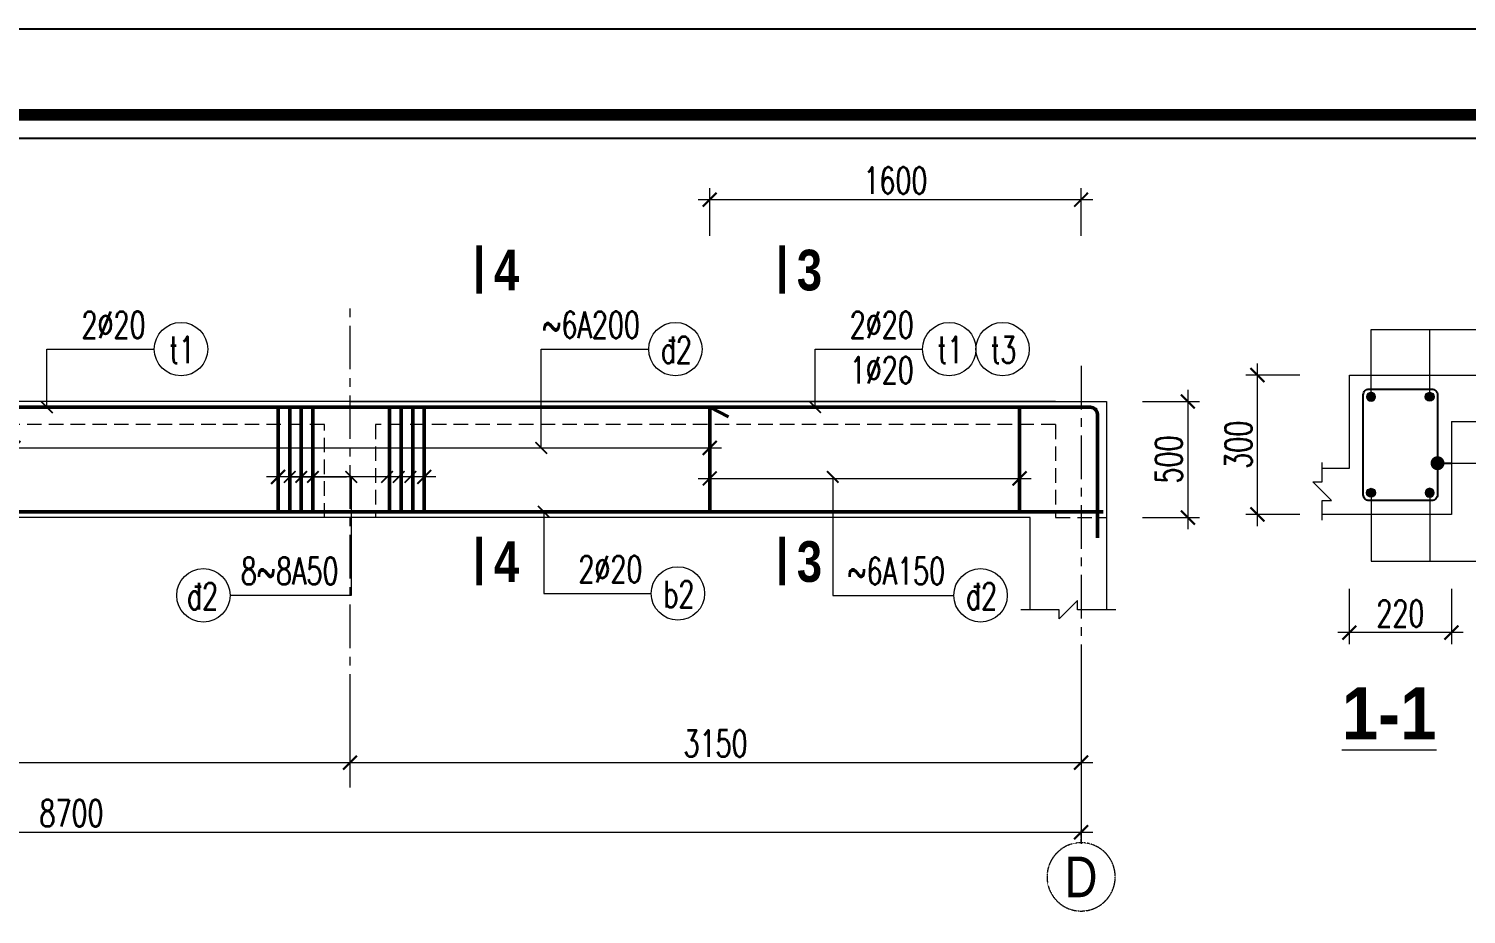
# Model space of a CAD drawing. Header units: millimetres. Extents: x 61738 to 439738, y 60858 to 151243.
# Drawn here: x 283421 to 295808, y 106175 to 113800 of the extents above; entities that cross this region are included whole.
import ezdxf
from ezdxf.enums import TextEntityAlignment as Align

# ---------------------------------------------------------------- set-up
doc = ezdxf.new("R2010")
doc.units = ezdxf.units.MM
doc.linetypes.add('CENTER', pattern=[2, 1.25, -0.25, 0.25, -0.25])
doc.linetypes.add('HIDDEN', pattern=[0.375, 0.25, -0.125])
for name, color, linetype, lineweight in [('1-THEP1', 1, 'Continuous', 50), ('10-TEXT', 4, 'Continuous', 15), ('2-THEP2', 6, 'Continuous', 50), ('3-THAY', 7, 'Continuous', 18), ('5-DUT', 2, 'HIDDEN', 15), ('6-TRUC', 8, 'CENTER', 9), ('7-HATCH', 8, 'Continuous', 13), ('8-DIM', 8, 'Continuous', 15), ('9-SO HIEU', 8, 'Continuous', 15), ('TEXT', 7, 'Continuous', 25)]:
    doc.layers.add(name, color=color, linetype=linetype, lineweight=lineweight)
for name, color, linetype in [('Khungbo', 32, 'Continuous'), ('KICHTHUOC', 8, 'Continuous'), ('TEXT-Ghi chu', 7, 'Continuous'), ('thep', 6, 'Continuous')]:
    doc.layers.add(name, color=color, linetype=linetype)
doc.styles.add('A3 - Text 3.5', font='VnArialH.TTF', dxfattribs={"width": 0.8, "height": 350})
doc.styles.add('A3 - Text 4.5', font='VnArialH-Bold.TTF', dxfattribs={"width": 0.9, "height": 450})
doc.styles.add('A3-Text 2.3', font='vnsimli.shx', dxfattribs={"width": 0.7, "height": 230, "bigfont": 'vn.shx'})
doc.styles.add('A3-Text 3.5', font='VnArialH-Bold.TTF', dxfattribs={"width": 0.8, "height": 350})
doc.styles.add('S1', font='vnsimli.shx', dxfattribs={"width": 0.75})
doc.dimstyles.new('A3-1-100', dxfattribs={"dimtxt": 200, "dimasz": 120, "dimexe": 100, "dimexo": 0, "dimgap": 50, "dimtad": 1, "dimdec": 0, "dimdsep": 49, "dimtxsty": 'A3-Text 2.3', "dimblk": 'ARCHTICK', "dimcen": 10, "dimdle": 100, "dimclrd": 8, "dimclre": 8, "dimclrt": 2, "dimadec": 0, "dimazin": 2, "dimtfac": 1, "dimtdec": 0, "dimtix": 1, "dimtmove": 1, "dimatfit": 3, "dimldrblk": 'DOT', "dimfxl": 1, "dimtolj": 1, "dimtzin": 0, "dimlwd": -1, "dimlwe": -1, "dimarcsym": 0})
doc.dimstyles.new('A3-1-100x2', dxfattribs={"dimtxt": 200, "dimasz": 120, "dimexe": 100, "dimexo": 0, "dimgap": 50, "dimtad": 1, "dimdec": 0, "dimlfac": 0.5, "dimdsep": 49, "dimtxsty": 'A3-Text 2.3', "dimblk": 'ARCHTICK', "dimcen": 10, "dimdle": 100, "dimclrd": 8, "dimclre": 8, "dimclrt": 2, "dimadec": 0, "dimazin": 2, "dimtfac": 1, "dimtdec": 0, "dimtix": 1, "dimtmove": 1, "dimatfit": 3, "dimldrblk": 'DOT', "dimfxl": 1, "dimtolj": 1, "dimtzin": 0, "dimlwd": -1, "dimlwe": -1, "dimarcsym": 0})
doc.dimstyles.new('A3-1-100x4', dxfattribs={"dimtxt": 200, "dimasz": 120, "dimexe": 100, "dimexo": 0, "dimgap": 50, "dimtad": 1, "dimdec": 0, "dimlfac": 0.25, "dimdsep": 49, "dimtxsty": 'A3-Text 2.3', "dimblk": 'ARCHTICK', "dimcen": 10, "dimdle": 100, "dimclrd": 8, "dimclre": 8, "dimclrt": 2, "dimadec": 0, "dimazin": 2, "dimtfac": 1, "dimtdec": 0, "dimtix": 1, "dimtmove": 1, "dimatfit": 3, "dimldrblk": 'DOT', "dimfxl": 1, "dimtolj": 1, "dimtzin": 0, "dimlwd": -1, "dimlwe": -1, "dimarcsym": 0})

# ---------------------------------------------------------------- blocks, each defined once
blk = doc.blocks.new('CDS12')
at = {"layer": 'Defpoints'}
blk.add_lwpolyline([(91835, 363353), (49835, 363353), (49835, 393053), (91835, 393053)], close=True, dxfattribs=at)
at = {"layer": 'Khungbo', "color": 1, "const_width": 100}
blk.add_lwpolyline([(91094, 364100), (50996, 364100), (50996, 392312), (91094, 392312)], close=True, dxfattribs=at)
at = {"layer": 'Khungbo', "color": 1}
blk.add_lwpolyline([(90894, 364300), (51196, 364300), (51196, 392112), (90894, 392112)], close=True, dxfattribs=at)
blk = doc.blocks.new('_ArchTick')
at = {"color": 0, "linetype": 'ByBlock', "const_width": 0.15}
blk.add_lwpolyline([(-0.5, -0.5), (0.5, 0.5)], dxfattribs=at)
blk = doc.blocks.new('*D251')
at = {"layer": '8-DIM', "color": 8, "ltscale": 100, "transparency": 16777216}
for p, q in [((294800, 108977), (294800, 108500)), ((295680, 108977), (295680, 108500))]:
    blk.add_line(p, q, dxfattribs=at)
at = {"layer": '8-DIM', "color": 8, "linetype": 'ByBlock', "ltscale": 100, "transparency": 16777216}
blk.add_line((295780, 108600), (294700, 108600), dxfattribs=at)
at = {"layer": 'Defpoints', "color": 0, "ltscale": 100, "transparency": 16777216}
for p in [(294800, 108977), (295680, 108977), (294800, 108600)]:
    blk.add_point(p, dxfattribs=at)
at = {"layer": '8-DIM', "color": 8, "ltscale": 100, "transparency": 16777216, "xscale": 120, "yscale": 120, "zscale": 120, "rotation": 180}
blk.add_blockref('_ArchTick', (294800, 108600), dxfattribs=at)
at = {"layer": '8-DIM', "color": 8, "ltscale": 100, "transparency": 16777216, "xscale": 120, "yscale": 120, "zscale": 120}
blk.add_blockref('_ArchTick', (295680, 108600), dxfattribs=at)
at = {"layer": '8-DIM', "color": 2, "ltscale": 100, "transparency": 16777216, "insert": (295240, 108765), "char_height": 230, "attachment_point": 5, "style": 'A3-Text 2.3'}
blk.add_mtext('\\A1;220', dxfattribs=at)
blk = doc.blocks.new('_Dot')
at = {"color": 0, "linetype": 'ByBlock', "lineweight": -2}
blk.add_line((-0.5, 0), (-1, 0), dxfattribs=at)
at = {"color": 0, "linetype": 'ByBlock', "const_width": 0.5}
blk.add_lwpolyline([(-0.25, 0, 1), (0.25, 0, 1)], format="xyb", close=True, dxfattribs=at)
blk = doc.blocks.new('DK THEP')
at = {"layer": '7-HATCH'}
h = blk.add_hatch(color=1, dxfattribs=at)
edge = h.paths.add_edge_path()
edge.add_arc((0, 0), 36.1, 0, 360)
at = {"layer": '7-HATCH', "color": 0}
blk.add_circle((0, 0), 36.1, dxfattribs=at)
blk = doc.blocks.new('*D252')
at = {"layer": '8-DIM', "color": 8, "linetype": 'ByBlock', "ltscale": 100, "transparency": 16777216}
blk.add_line((294009, 109518), (294009, 110918), dxfattribs=at)
at = {"layer": '8-DIM', "color": 8, "ltscale": 100, "transparency": 16777216}
for p, q in [((294375, 110818), (293909, 110818)), ((294375, 109618), (293909, 109618))]:
    blk.add_line(p, q, dxfattribs=at)
at = {"layer": 'Defpoints', "color": 0, "ltscale": 100, "transparency": 16777216}
for p in [(294009, 110818), (294375, 110818), (294375, 109618)]:
    blk.add_point(p, dxfattribs=at)
at = {"layer": '8-DIM', "color": 8, "ltscale": 100, "transparency": 16777216, "xscale": 120, "yscale": 120, "zscale": 120}
for p, rotation in [((294009, 110818), 90), ((294009, 109618), 270)]:
    blk.add_blockref('_ArchTick', p, dxfattribs=dict(at, rotation=rotation))
at = {"layer": '8-DIM', "color": 2, "ltscale": 100, "transparency": 16777216, "insert": (293844, 110218), "char_height": 230, "attachment_point": 5, "rotation": 90, "style": 'A3-Text 2.3'}
blk.add_mtext('\\A1;300', dxfattribs=at)
blk = doc.blocks.new('*D253')
at = {"layer": '8-DIM', "color": 8, "ltscale": 100, "transparency": 16777216}
for p, q in [((275089, 108118), (275089, 106781)), ((292489, 108118), (292489, 106781))]:
    blk.add_line(p, q, dxfattribs=at)
at = {"layer": '8-DIM', "color": 8, "linetype": 'ByBlock', "ltscale": 100, "transparency": 16777216}
blk.add_line((274989, 106881), (292589, 106881), dxfattribs=at)
at = {"layer": 'Defpoints', "color": 0, "ltscale": 100, "transparency": 16777216}
for p in [(275089, 108118), (292489, 108118), (292489, 106881)]:
    blk.add_point(p, dxfattribs=at)
at = {"layer": '8-DIM', "color": 8, "ltscale": 100, "transparency": 16777216, "xscale": 120, "yscale": 120, "zscale": 120, "rotation": 180}
blk.add_blockref('_ArchTick', (275089, 106881), dxfattribs=at)
at = {"layer": '8-DIM', "color": 8, "ltscale": 100, "transparency": 16777216, "xscale": 120, "yscale": 120, "zscale": 120}
blk.add_blockref('_ArchTick', (292489, 106881), dxfattribs=at)
at = {"layer": '8-DIM', "color": 2, "ltscale": 100, "transparency": 16777216, "insert": (283789, 107046), "char_height": 230, "attachment_point": 5, "style": 'A3-Text 2.3'}
blk.add_mtext('\\A1;8700', dxfattribs=at)
blk = doc.blocks.new('Truc X')
at = {"layer": '6-TRUC', "color": 2}
blk.add_line((0, 0), (0, 150), dxfattribs=at)
blk.add_circle((0, -400), 400, dxfattribs=at)
at = {"layer": '6-TRUC', "color": 2, "style": 'A3 - Text 3.5', "width": 0.8}
blk.add_attdef('1', text='', height=500, dxfattribs=at).set_placement((-13, -400), align=Align.MIDDLE_CENTER)
blk = doc.blocks.new('*D248')
at = {"layer": '8-DIM', "color": 8, "ltscale": 300, "transparency": 16777216}
for p, q in [((283289, 110091), (283289, 110291)), ((289289, 110011), (289289, 110291))]:
    blk.add_line(p, q, dxfattribs=at)
at = {"layer": '8-DIM', "color": 8, "linetype": 'ByBlock', "ltscale": 300, "transparency": 16777216}
blk.add_line((283189, 110191), (289389, 110191), dxfattribs=at)
at = {"layer": 'Defpoints', "color": 0, "ltscale": 300, "transparency": 16777216}
for p in [(289289, 110191), (283289, 110091), (289289, 110011)]:
    blk.add_point(p, dxfattribs=at)
at = {"layer": '8-DIM', "color": 8, "ltscale": 300, "transparency": 16777216, "xscale": 120, "yscale": 120, "zscale": 120, "rotation": 180}
blk.add_blockref('_ArchTick', (283289, 110191), dxfattribs=at)
at = {"layer": '8-DIM', "color": 8, "ltscale": 300, "transparency": 16777216, "xscale": 120, "yscale": 120, "zscale": 120}
blk.add_blockref('_ArchTick', (289289, 110191), dxfattribs=at)
blk = doc.blocks.new('*D250')
at = {"layer": '8-DIM', "color": 8, "ltscale": 500, "transparency": 16777216}
for p, q in [((285569, 109941), (285569, 110041)), ((286829, 109941), (286829, 110041))]:
    blk.add_line(p, q, dxfattribs=at)
at = {"layer": '8-DIM', "color": 8, "linetype": 'ByBlock', "ltscale": 500, "transparency": 16777216}
blk.add_line((286929, 109941), (285469, 109941), dxfattribs=at)
at = {"layer": 'Defpoints', "color": 0, "ltscale": 500, "transparency": 16777216}
for p in [(285569, 109941), (285569, 109941), (286829, 109941)]:
    blk.add_point(p, dxfattribs=at)
at = {"layer": '8-DIM', "color": 8, "ltscale": 500, "transparency": 16777216, "xscale": 120, "yscale": 120, "zscale": 120, "rotation": 180}
blk.add_blockref('_ArchTick', (285569, 109941), dxfattribs=at)
at = {"layer": '8-DIM', "color": 8, "ltscale": 500, "transparency": 16777216, "xscale": 120, "yscale": 120, "zscale": 120}
blk.add_blockref('_ArchTick', (286829, 109941), dxfattribs=at)
blk = doc.blocks.new('*D254')
at = {"layer": '8-DIM', "color": 8, "ltscale": 500, "transparency": 16777216}
for p, q in [((279889, 107731), (279889, 107381)), ((286189, 107731), (286189, 107381))]:
    blk.add_line(p, q, dxfattribs=at)
at = {"layer": '8-DIM', "color": 8, "linetype": 'ByBlock', "ltscale": 500, "transparency": 16777216}
blk.add_line((279789, 107481), (286289, 107481), dxfattribs=at)
at = {"layer": 'Defpoints', "color": 0, "ltscale": 500, "transparency": 16777216}
for p in [(279889, 107731), (286189, 107731), (286189, 107481)]:
    blk.add_point(p, dxfattribs=at)
at = {"layer": '8-DIM', "color": 8, "ltscale": 500, "transparency": 16777216, "xscale": 120, "yscale": 120, "zscale": 120, "rotation": 180}
blk.add_blockref('_ArchTick', (279889, 107481), dxfattribs=at)
at = {"layer": '8-DIM', "color": 8, "ltscale": 500, "transparency": 16777216, "xscale": 120, "yscale": 120, "zscale": 120}
blk.add_blockref('_ArchTick', (286189, 107481), dxfattribs=at)
at = {"layer": '8-DIM', "color": 2, "ltscale": 500, "transparency": 16777216, "insert": (283039, 107646), "char_height": 230, "attachment_point": 5, "style": 'A3-Text 2.3'}
blk.add_mtext('\\A1;3150', dxfattribs=at)
blk = doc.blocks.new('*D255')
at = {"layer": '8-DIM', "color": 8, "ltscale": 300, "transparency": 16777216}
for p, q in [((286189, 108038), (286189, 107381)), ((292489, 108038), (292489, 107381))]:
    blk.add_line(p, q, dxfattribs=at)
at = {"layer": '8-DIM', "color": 8, "linetype": 'ByBlock', "ltscale": 300, "transparency": 16777216}
blk.add_line((286089, 107481), (292589, 107481), dxfattribs=at)
at = {"layer": 'Defpoints', "color": 0, "ltscale": 300, "transparency": 16777216}
for p in [(286189, 108038), (292489, 108038), (292489, 107481)]:
    blk.add_point(p, dxfattribs=at)
at = {"layer": '8-DIM', "color": 8, "ltscale": 300, "transparency": 16777216, "xscale": 120, "yscale": 120, "zscale": 120, "rotation": 180}
blk.add_blockref('_ArchTick', (286189, 107481), dxfattribs=at)
at = {"layer": '8-DIM', "color": 8, "ltscale": 300, "transparency": 16777216, "xscale": 120, "yscale": 120, "zscale": 120}
blk.add_blockref('_ArchTick', (292489, 107481), dxfattribs=at)
at = {"layer": '8-DIM', "color": 2, "ltscale": 300, "transparency": 16777216, "insert": (289339, 107646), "char_height": 230, "attachment_point": 5, "style": 'A3-Text 2.3'}
blk.add_mtext('\\A1;3150', dxfattribs=at)
blk = doc.blocks.new('*D256')
at = {"layer": '8-DIM', "color": 8, "linetype": 'ByBlock', "ltscale": 300, "transparency": 16777216}
blk.add_line((293409, 110691), (293409, 109491), dxfattribs=at)
at = {"layer": '8-DIM', "color": 8, "ltscale": 300, "transparency": 16777216}
for p, q in [((293019, 110591), (293509, 110591)), ((293019, 109591), (293509, 109591))]:
    blk.add_line(p, q, dxfattribs=at)
at = {"layer": 'Defpoints', "color": 0, "ltscale": 300, "transparency": 16777216}
for p in [(293019, 110591), (293019, 109591), (293409, 109591)]:
    blk.add_point(p, dxfattribs=at)
at = {"layer": '8-DIM', "color": 8, "ltscale": 300, "transparency": 16777216, "xscale": 120, "yscale": 120, "zscale": 120}
for p, rotation in [((293409, 110591), 90), ((293409, 109591), 270)]:
    blk.add_blockref('_ArchTick', p, dxfattribs=dict(at, rotation=rotation))
at = {"layer": '8-DIM', "color": 2, "ltscale": 300, "transparency": 16777216, "insert": (293244, 110091), "char_height": 230, "attachment_point": 5, "rotation": 90, "style": 'A3-Text 2.3'}
blk.add_mtext('\\A1;500', dxfattribs=at)
blk = doc.blocks.new('*D269')
at = {"layer": '8-DIM', "color": 8, "ltscale": 500, "transparency": 16777216}
for p, q in [((289289, 112018), (289289, 112428)), ((292489, 112018), (292489, 112428))]:
    blk.add_line(p, q, dxfattribs=at)
at = {"layer": '8-DIM', "color": 8, "linetype": 'ByBlock', "ltscale": 500, "transparency": 16777216}
blk.add_line((292589, 112328), (289189, 112328), dxfattribs=at)
at = {"layer": 'Defpoints', "color": 0, "ltscale": 500, "transparency": 16777216}
for p in [(289289, 112328), (289289, 112018), (292489, 112018)]:
    blk.add_point(p, dxfattribs=at)
at = {"layer": '8-DIM', "color": 8, "ltscale": 500, "transparency": 16777216, "xscale": 120, "yscale": 120, "zscale": 120, "rotation": 180}
blk.add_blockref('_ArchTick', (289289, 112328), dxfattribs=at)
at = {"layer": '8-DIM', "color": 8, "ltscale": 500, "transparency": 16777216, "xscale": 120, "yscale": 120, "zscale": 120}
blk.add_blockref('_ArchTick', (292489, 112328), dxfattribs=at)
at = {"layer": '8-DIM', "color": 2, "ltscale": 500, "transparency": 16777216, "insert": (290889, 112493), "char_height": 230, "attachment_point": 5, "style": 'A3-Text 2.3'}
blk.add_mtext('\\A1;1600', dxfattribs=at)
blk = doc.blocks.new('Mat cat KC - Dung')
at = {"layer": '10-TEXT', "color": 2, "const_width": 50}
blk.add_lwpolyline([(0, 418), (0, 0)], dxfattribs=at)
at = {"layer": '10-TEXT', "color": 3, "ltscale": 500, "style": 'A3-Text 3.5', "width": 0.8}
blk.add_attdef('1', (127, 29), '', height=350, dxfattribs=at)
blk = doc.blocks.new('*D273')
at = {"layer": '8-DIM', "color": 8, "ltscale": 500, "transparency": 16777216}
for p, q in [((289289, 110191), (289289, 109828)), ((291959, 110191), (291959, 109828))]:
    blk.add_line(p, q, dxfattribs=at)
at = {"layer": '8-DIM', "color": 8, "linetype": 'ByBlock', "ltscale": 500, "transparency": 16777216}
blk.add_line((289189, 109928), (292059, 109928), dxfattribs=at)
at = {"layer": 'Defpoints', "color": 0, "ltscale": 500, "transparency": 16777216}
for p in [(289289, 110191), (291959, 110191), (291959, 109928)]:
    blk.add_point(p, dxfattribs=at)
at = {"layer": '8-DIM', "color": 8, "ltscale": 500, "transparency": 16777216, "xscale": 120, "yscale": 120, "zscale": 120, "rotation": 180}
blk.add_blockref('_ArchTick', (289289, 109928), dxfattribs=at)
at = {"layer": '8-DIM', "color": 8, "ltscale": 500, "transparency": 16777216, "xscale": 120, "yscale": 120, "zscale": 120}
blk.add_blockref('_ArchTick', (291959, 109928), dxfattribs=at)

msp = doc.modelspace()

# ---------------------------------------------------------------- linework, layer by layer
at = {"layer": '1-THEP1', "ltscale": 300}
msp.add_lwpolyline([(292629.2, 109417.6), (292629.2, 110481.1, 0.4142136), (292569.2, 110541.1), (281309.2, 110541.1)], format="xyb", dxfattribs=at)
msp.add_lwpolyline([(292679.2, 109641.1), (281309.2, 109641.1)], dxfattribs=at)
at = {"layer": '2-THEP2', "ltscale": 300}
for points in [[(285569.2, 110541.1), (285569.2, 109641.1)], [(285669.2, 110541.1), (285669.2, 109641.1)], [(285769.2, 110541.1), (285769.2, 109641.1)], [(285869.2, 110541.1), (285869.2, 109641.1)], [(286529.2, 110541.1), (286529.2, 109641.1)], [(286629.2, 110541.1), (286629.2, 109641.1)], [(286729.2, 110541.1), (286729.2, 109641.1)], [(286829.2, 110541.1), (286829.2, 109641.1)], [(289289.2, 110541.1), (289289.2, 109641.1)], [(291959.2, 110541.1), (291959.2, 109641.1)]]:
    msp.add_lwpolyline(points, dxfattribs=at)
msp.add_lwpolyline([(292629.2, 109417.6), (292629.2, 110481.1, 0.4142136), (292569.2, 110541.1), (289289.2, 110541.1), (289449.2, 110457.6)], format="xyb", dxfattribs=at)
at = {"layer": '3-THAY'}
for p, q in [((295680.4, 110417.6), (295680.4, 109617.6)), ((295680.4, 109617.6), (294800.4, 109617.6))]:
    msp.add_line(p, q, dxfattribs=at)
for points in [[(294565.5, 110017.6), (294800.4, 110017.6), (294800.4, 110817.6), (295680.4, 110817.6)], [(295680.4, 110817.6), (295915.3, 110817.6)], [(295680.4, 110417.6), (295915.3, 110417.6)], [(294800.4, 109617.6), (294565.5, 109617.6)]]:
    msp.add_lwpolyline(points, dxfattribs=at)
at = {"layer": '3-THAY', "ltscale": 300}
for points in [[(292269.2, 110591.1), (281309.2, 110591.1)], [(286189.2, 110591.1), (292709.2, 110591.1), (292709.2, 108797.6)], [(292049.2, 108797.6), (292049.2, 109591.1), (281309.2, 109591.1)]]:
    msp.add_lwpolyline(points, dxfattribs=at)
at = {"layer": '5-DUT', "ltscale": 500}
for p, q in [((292269.2, 110391.1), (292269.2, 109591.1)), ((292269.2, 109591.1), (292709.2, 109591.1))]:
    msp.add_line(p, q, dxfattribs=at)
msp.add_lwpolyline([(292269.2, 110391.1), (286409.2, 110391.1), (286409.2, 109591.1), (285969.2, 109591.1), (285969.2, 110391.1), (281309.2, 110391.1)], dxfattribs=at)
at = {"layer": '6-TRUC', "ltscale": 300}
for points in [[(286189.2, 107267.6), (286189.2, 111427.6)], [(292489.2, 110897.6), (292489.2, 107031.1)]]:
    msp.add_lwpolyline(points, dxfattribs=at)
at = {"layer": '7-HATCH', "ltscale": 500}
msp.add_lwpolyline([(294565.5, 109569.6), (294565.5, 109737.6), (294645.5, 109737.6), (294485.5, 109897.6), (294565.5, 109897.6), (294565.5, 110065.6)], dxfattribs=at)
at = {"layer": '7-HATCH', "ltscale": 300}
msp.add_lwpolyline([(292788.4, 108797.6), (292459.2, 108797.6), (292459.2, 108877.6), (292299.2, 108717.6), (292299.2, 108797.6), (291970, 108797.6)], dxfattribs=at)
msp.add_lwpolyline([(292788.4, 108797.6), (292459.2, 108797.6), (292459.2, 108877.6), (292299.2, 108717.6), (292299.2, 108797.6), (291970, 108797.6)], dxfattribs=at)
at = {"layer": '9-SO HIEU'}
for centre in [(284732.9, 111041.1), (288992.9, 111041.1), (291352.9, 111041.1), (291812.9, 111041.1), (284925.6, 108921.1), (289014.8, 108937.6), (291622.9, 108921.1)]:
    msp.add_circle(centre, 230, dxfattribs=at)
at = {"layer": 'thep'}
msp.add_lwpolyline([(294970.4, 110697.6), (295510.4, 110697.6, -0.4142136), (295560.4, 110647.6), (295560.4, 109787.6, -0.4142136), (295510.4, 109737.6), (294970.4, 109737.6, -0.4142136), (294920.4, 109787.6), (294920.4, 110647.6, -0.4142136)], format="xyb", close=True, dxfattribs=at)

# ---------------------------------------------------------------- block references
at = {"layer": '8-DIM'}
for p, values in [((287302.3, 111518.5), {'1': '4'}), ((289912.3, 111518.5), {'1': '3'}), ((287302.3, 109008.5), {'1': '4'}), ((289912.3, 109008.5), {'1': '3'})]:
    msp.add_blockref('Mat cat KC - Dung', p, dxfattribs=at).add_auto_attribs(values)
at = {"layer": 'KICHTHUOC'}
msp.add_blockref('CDS12', (221903.3, -279252.9), dxfattribs=at)
ref = msp.add_blockref('Truc X', (292489.2, 106790.8), dxfattribs=dict(at, xscale=-0.7349999999496504, yscale=0.7349999999496504, zscale=0.7349999999496504))
ref.add_attrib('1', 'd', dxfattribs={"layer": 'TEXT', "color": 2, "height": 350, "style": 'A3 - Text 3.5', "width": 0.8}).set_placement((292488.6, 106496.8), align=Align.MIDDLE_CENTER)
at = {"layer": 'TEXT-Ghi chu', "yscale": 1.067489280016162, "zscale": 1.067489280016162}
for p, xscale in [((294988, 110630.9), -1.067489280016162), ((295492.8, 110630.9), 1.067489280016162)]:
    msp.add_blockref('DK THEP', p, dxfattribs=dict(at, xscale=xscale))
at = {"layer": 'TEXT-Ghi chu', "yscale": 1.067489280016162, "zscale": 1.067489280016162, "rotation": 180}
for p, xscale in [((294988, 109804.3), 1.067489280016162), ((295492.8, 109804.3), -1.067489280016162)]:
    msp.add_blockref('DK THEP', p, dxfattribs=dict(at, xscale=xscale))

# ---------------------------------------------------------------- texts
at = {"layer": '10-TEXT', "style": 'S1', "width": 0.7}
for s, p in [('2`20', (284427.2, 111135.7)), ('~6A200', (288687.2, 111135.7)), ('2`20', (291047.2, 111135.7)), ('1`20', (291047.2, 110745.7)), ('2`20', (288709.2, 109032.2)), ('8~8A50', (286089.9, 109015.7)), ('~6A150', (291317.2, 109015.7))]:
    msp.add_text(s, height=230, dxfattribs=at).set_placement(p, align=Align.RIGHT)
at = {"layer": '10-TEXT'}
for s, height, style, width, p in [('t1', 230, 'S1', 0.7, (284740.6, 110919.7)), ('®2', 230, 'S1', 0.7, (289000.6, 110919.7)), ('t1', 230, 'S1', 0.7, (291360.6, 110919.7)), ('t3', 230, 'S1', 0.7, (291820.6, 110919.7)), ('®2', 230, 'S1', 0.7, (284917.9, 108799.7)), ('b2', 230, 'S1', 0.7, (289022.5, 108816.3)), ('®2', 230, 'S1', 0.7, (291630.6, 108799.7)), ('%%U1-1', 450, 'A3 - Text 4.5', 0.9, (295143.6, 107679.9))]:
    msp.add_text(s, height=height, dxfattribs=dict(at, style=style, width=width)).set_placement(p, align=Align.CENTER)

# ---------------------------------------------------------------- dimensions: what is measured, and where the dimension line sits
at = {"layer": '8-DIM', "ltscale": 500}
for base, p1, p2, picture, middle in [((289289.2, 112327.6), (292489.2, 112017.6), (289289.2, 112017.6), '*D269', (290889.2, 112492.6)), ((286189.2, 107481.1), (279889.2, 107731.1), (286189.2, 107731.1), '*D254', (283039.2, 107646.1))]:
    dim = msp.add_linear_dim(base=base, p1=p1, p2=p2, dimstyle='A3-1-100x2', dxfattribs=at)
    dim.commit()
    dim.dimension.update_dxf_attribs({"geometry": picture, "text_midpoint": middle})
at = {"layer": '8-DIM', "ltscale": 100}
for base, p1, p2, angle, picture, middle in [((294009.2, 110817.6), (294375.3, 109617.6), (294375.3, 110817.6), 90, '*D252', (293844.2, 110217.6)), ((294799.6, 108599.7), (295680.4, 108977.1), (294799.6, 108977.1), 180, '*D251', (295240, 108764.7))]:
    dim = msp.add_linear_dim(base=base, p1=p1, p2=p2, angle=angle, dimstyle='A3-1-100x4', dxfattribs=at)
    dim.commit()
    dim.dimension.update_dxf_attribs({"geometry": picture, "text_midpoint": middle})
at = {"layer": '8-DIM', "ltscale": 300}
dim = msp.add_linear_dim(base=(293409.2, 109591.1), p1=(293019.2, 110591.1), p2=(293019.2, 109591.1), angle=90, dimstyle='A3-1-100x2', dxfattribs=at)
dim.commit()
dim.dimension.update_dxf_attribs({"geometry": '*D256', "text_midpoint": (293244.2, 110091.1)})
dim = msp.add_linear_dim(base=(289289.2, 110191.1), p1=(283289.2, 110091.1), p2=(289289.2, 110011.1), text=' ', dimstyle='A3-1-100x2', dxfattribs=at)
dim.commit()
dim.dimension.update_dxf_attribs({"geometry": '*D248', "text_midpoint": (286209.2, 110191.1), "dimtype": 160})
at = {"layer": '8-DIM', "ltscale": 500}
dim = msp.add_linear_dim(base=(291959.2, 109927.6), p1=(289289.2, 110191.1), p2=(291959.2, 110191.1), text=' ', dimstyle='A3-1-100x2', dxfattribs=at)
dim.commit()
dim.dimension.update_dxf_attribs({"geometry": '*D273', "text_midpoint": (290624.2, 109927.6)})
dim = msp.add_linear_dim(base=(285569.2, 109941.1), p1=(286829.2, 109941.1), p2=(285569.2, 109941.1), angle=180, text=' ', dimstyle='A3-1-100x2', dxfattribs=at)
dim.commit()
dim.dimension.update_dxf_attribs({"geometry": '*D250', "text_midpoint": (286199.2, 109941.1)})
at = {"layer": '8-DIM', "ltscale": 100}
dim = msp.add_linear_dim(base=(292489.2, 106881.1), p1=(275089.2, 108117.6), p2=(292489.2, 108117.6), dimstyle='A3-1-100x2', dxfattribs=at)
dim.commit()
dim.dimension.update_dxf_attribs({"geometry": '*D253', "text_midpoint": (283789.2, 107046.1)})
at = {"layer": '8-DIM', "ltscale": 300}
dim = msp.add_linear_dim(base=(292489.2, 107481.1), p1=(286189.2, 108037.6), p2=(292489.2, 108037.6), dimstyle='A3-1-100x2', dxfattribs=at)
dim.commit()
dim.dimension.update_dxf_attribs({"geometry": '*D255', "text_midpoint": (289339.2, 107646.1)})

# ---------------------------------------------------------------- leaders
at = {"layer": '8-DIM', "ltscale": 500}
msp.add_leader([(295560.4, 110059), (296803.6, 110059)], dimstyle='A3-1-100x2', dxfattribs=at)
at = {"layer": '9-SO HIEU', "ltscale": 100}
for points in [[(294988, 110630.9), (294988, 111210.1), (296803.6, 111210.1)], [(295492.8, 110630.9), (295492.8, 111210.1)], [(294988, 109804.3), (294988, 109215.7), (296803.6, 109215.7)], [(295492.8, 109804.3), (295492.8, 109215.7)]]:
    msp.add_leader(points, dimstyle='A3-1-100', override={"dimasz": 100, "dimgap": 1.2, "dimtad": 0, "dimldrblk": 'None'}, dxfattribs=at)
at = {"layer": '9-SO HIEU', "ltscale": 300}
for points in [[(283577.2, 110541.1), (283577.2, 111041.1), (284502.9, 111041.1)], [(287837.2, 110191.1), (287837.2, 111041.1), (288762.9, 111041.1)], [(290197.2, 110541.1), (290197.2, 111041.1), (291122.9, 111041.1)], [(286199.2, 109941.1), (286199.2, 108921.1), (285155.6, 108921.1)], [(290349.2, 109941.1), (290349.2, 108921.1), (291392.9, 108921.1)], [(287859.2, 109641.1), (287859.2, 108937.6), (288784.8, 108937.6)]]:
    msp.add_leader(points, dimstyle='A3-1-100', override={"dimasz": 100, "dimtad": 0, "dimldrblk": 'ArchTick'}, dxfattribs=at)
at = {"layer": '9-SO HIEU', "ltscale": 500}
for points in [[(285669.2, 109941.1), (286149.2, 109941.1)], [(285769.2, 109941.1), (286109.2, 109941.1)], [(285869.2, 109941.1), (286159.2, 109941.1)], [(286509.2, 109941.1), (286189.2, 109941.1)], [(286609.2, 109941.1), (286269.2, 109941.1)], [(286709.2, 109941.1), (286349.2, 109941.1)]]:
    msp.add_leader(points, dimstyle='A3-1-100x2', override={"dimasz": 100, "dimgap": 50, "dimtad": 0, "dimldrblk": 'ArchTick'}, dxfattribs=at)

doc.saveas('drawing.dxf')
